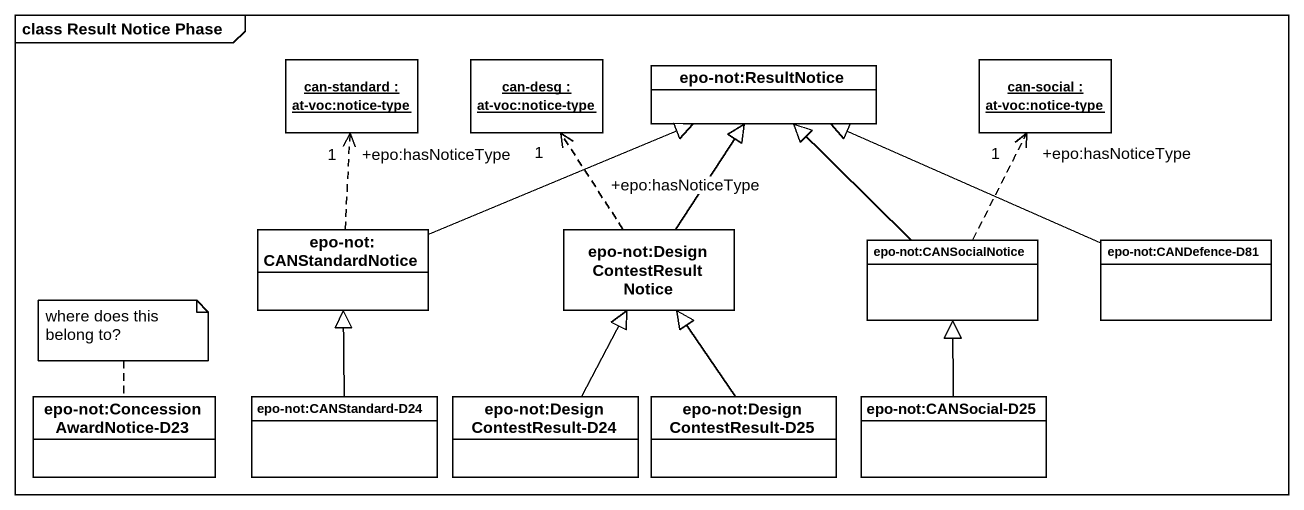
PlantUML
@startuml
mainframe class Result Notice Phase
hide circle
hide empty members
object "can-standard : at-voc:notice-type" as can_standard
object "can-desg : at-voc:notice-type" as can_desg
class "epo-not:ResultNotice" as epo_not_ResultNotice
object "can-social : at-voc:notice-type" as can_social
class "epo-not:CANStandardNotice" as epo_not_CANStandardNotice
class "epo-not:DesignContestResultNotice" as epo_not_DesignContestResultN
class "epo-not:CANSocialNotice" as epo_not_CANSocialNotice
class "epo-not:CANDefence-D81" as epo_not_CANDefence_D81
class "epo-not:ConcessionAwardNotice-D23" as epo_not_ConcessionAwardNotic
class "epo-not:CANStandard-D24" as epo_not_CANStandard_D24
class "epo-not:DesignContestResult-D24" as epo_not_DesignContestResult
class "epo-not:DesignContestResult-D25" as epo_not_DesignContestResult_2
class "epo-not:CANSocial-D25" as epo_not_CANSocial_D25
epo_not_CANStandardNotice .up.> "+epo:hasNoticeType\n1" can_standard
epo_not_CANStandardNotice -right-|> epo_not_ResultNotice
epo_not_DesignContestResultN .up.> "+epo:hasNoticeType\n1" can_desg
epo_not_DesignContestResultN -up-|> epo_not_ResultNotice
epo_not_CANSocialNotice -up-|> epo_not_ResultNotice
epo_not_CANSocialNotice .up.> "+epo:hasNoticeType\n1" can_social
epo_not_CANDefence_D81 -left-|> epo_not_ResultNotice
epo_not_CANStandard_D24 -up-|> epo_not_CANStandardNotice
epo_not_DesignContestResult -up-|> epo_not_DesignContestResultN
epo_not_DesignContestResult_2 -up-|> epo_not_DesignContestResultN
epo_not_CANSocial_D25 -up-|> epo_not_CANSocialNotice
note top of epo_not_ConcessionAwardNotic : where does this belong to?
@enduml
